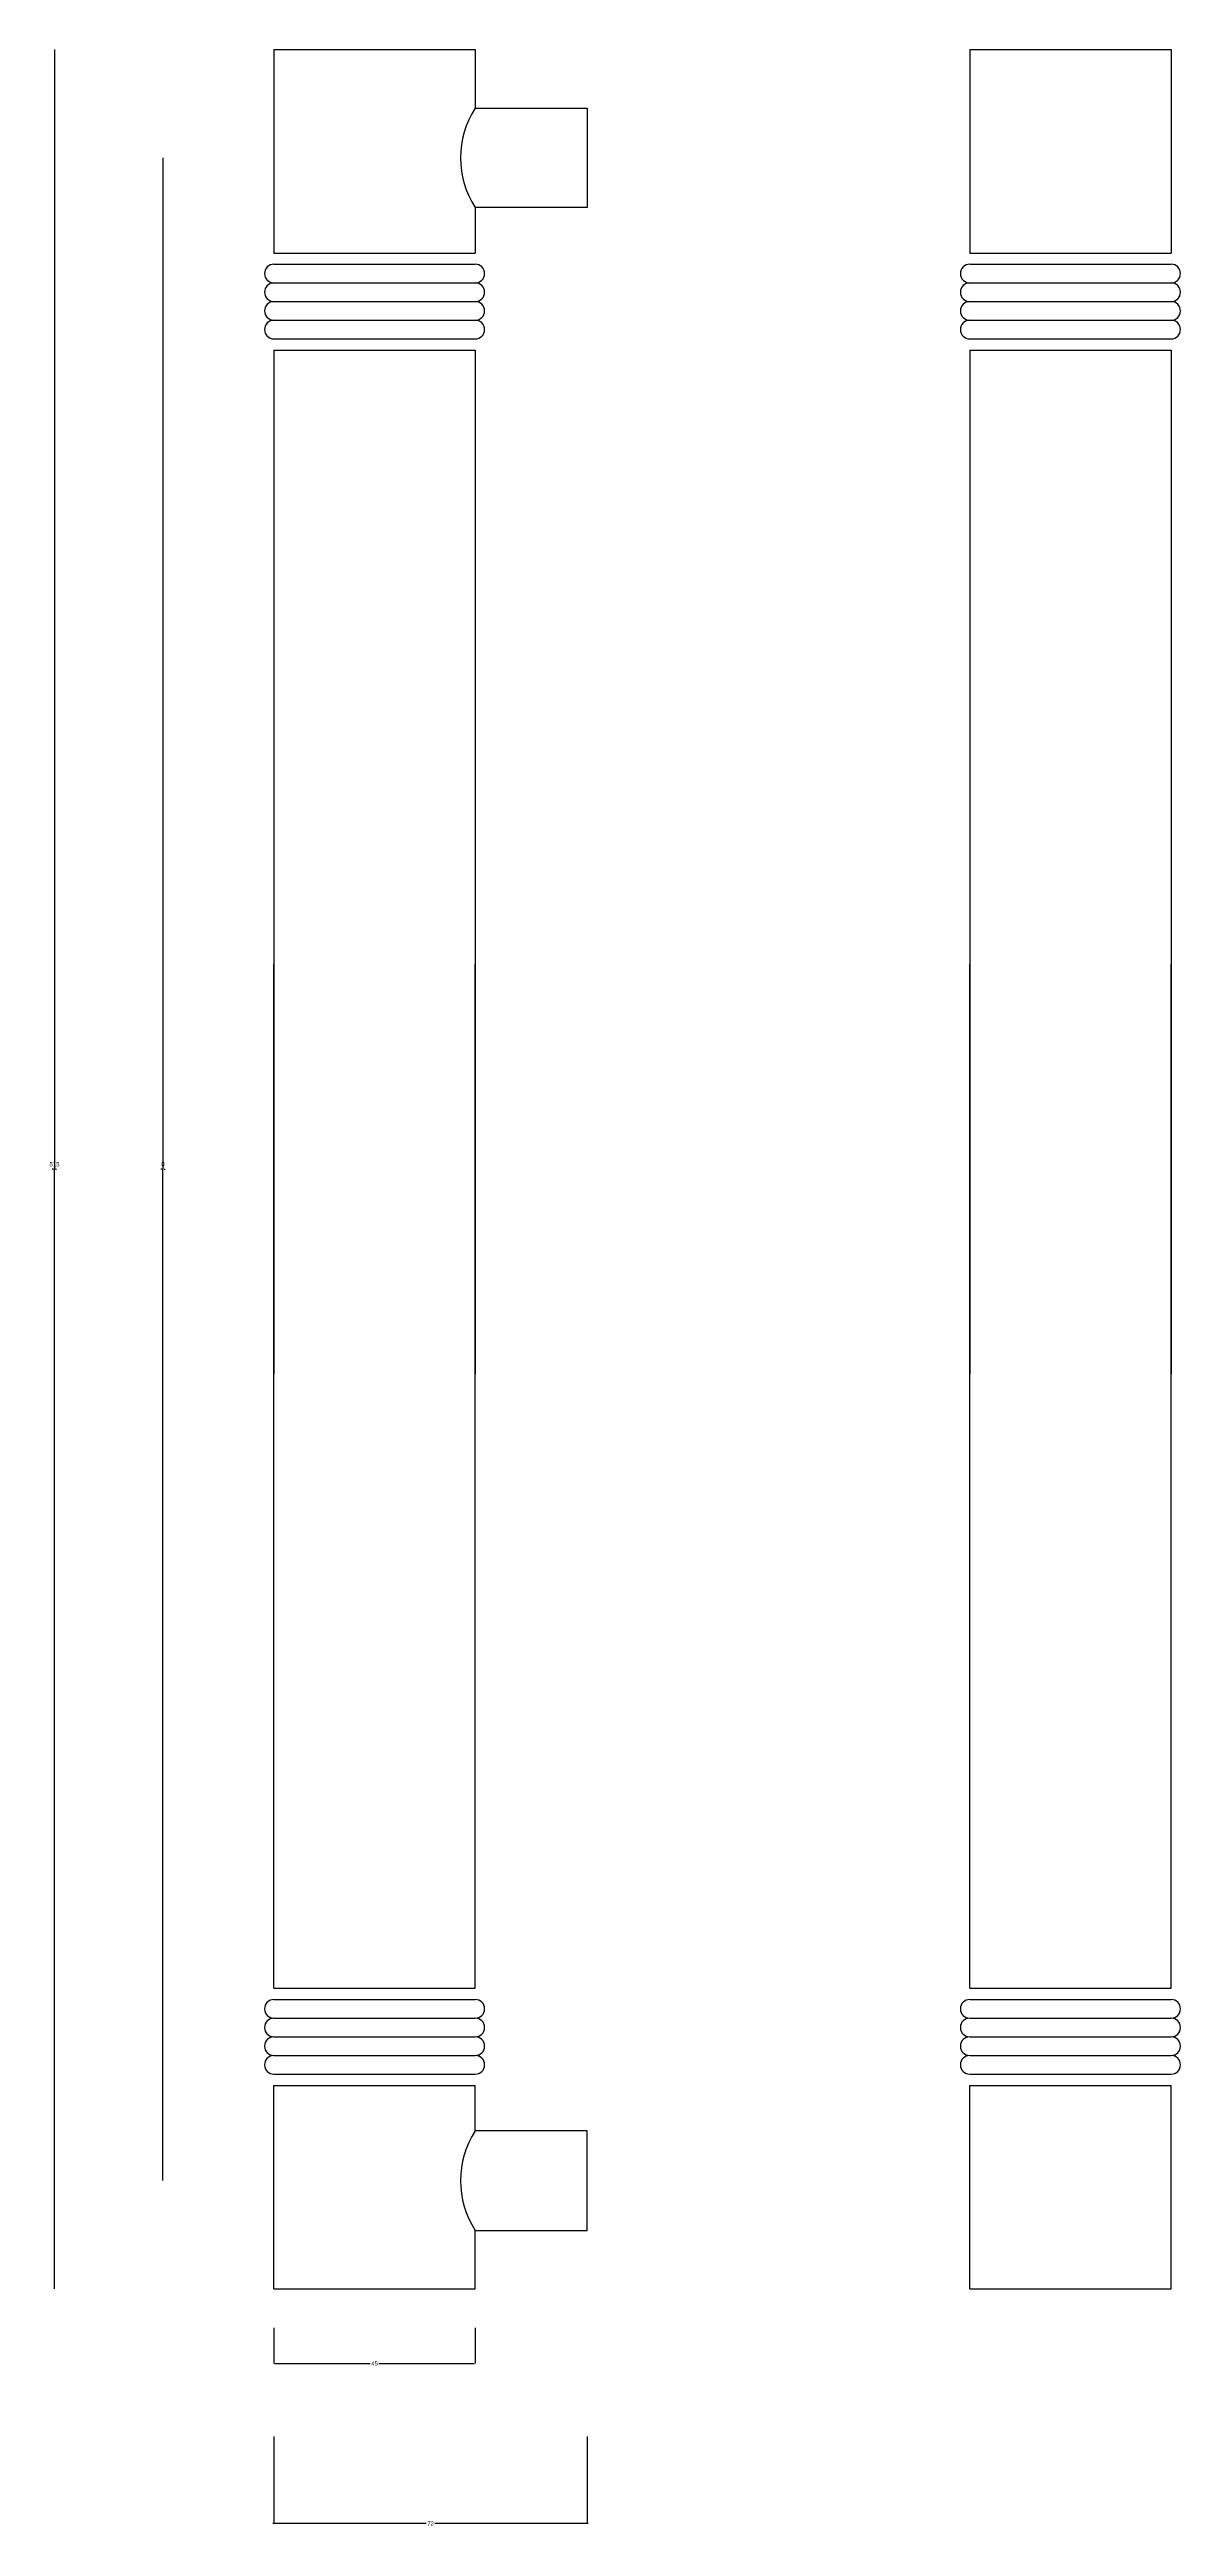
# Model space of a CAD drawing. Header units: metres. Extents: x 1026 to 1286, y 236 to 805.
import ezdxf

# ---------------------------------------------------------------- set-up
doc = ezdxf.new("R2010")
doc.units = ezdxf.units.M
for name, color, linetype in [('3', 3, 'Continuous'), ('7', 7, 'Continuous'), ('DIM', 3, 'Continuous')]:
    doc.layers.add(name, color=color, linetype=linetype)
doc.dimstyles.get("Standard").update_dxf_attribs({"dimtxt": 2.5, "dimasz": 2.5, "dimexe": 1.25, "dimexo": 0.625, "dimtad": 1, "dimcen": 2.5, "dimazin": 3, "dimtfac": 1, "dimtmove": 0, "dimatfit": 3})

# ---------------------------------------------------------------- blocks, each defined once
blk = doc.blocks.new('*D1')
for p, q in [((1027.32, 805.05), (1027.32, 547.91)), ((1027.07, 547.91), (1026.82, 547.91)), ((1027.32, 290.76), (1027.32, 547.91)), ((1027.32, 547.91), (1027.32, 547.91)), ((1027.57, 547.91), (1027.82, 547.91))]:
    blk.add_line(p, q)
at = {"layer": 'Defpoints'}
for p in [(1027.32, 805.05), (1027.32, 547.91), (1027.32, 290.76)]:
    blk.add_point(p, dxfattribs=at)
at = {"layer": 'DIM', "insert": (1027.32, 549.035), "char_height": 1, "attachment_point": 5}
blk.add_mtext('515', dxfattribs=at)
blk = doc.blocks.new('*D2')
for p, q in [((1052.26, 780.19), (1052.26, 547.91)), ((1052.01, 547.91), (1051.76, 547.91)), ((1052.26, 315.62), (1052.26, 547.91)), ((1052.26, 547.91), (1052.26, 547.91)), ((1052.51, 547.91), (1052.76, 547.91))]:
    blk.add_line(p, q)
at = {"layer": 'Defpoints'}
for p in [(1052.26, 780.19), (1052.26, 547.91), (1052.26, 315.62)]:
    blk.add_point(p, dxfattribs=at)
at = {"layer": 'DIM', "insert": (1052.26, 549.035), "char_height": 1, "attachment_point": 5}
blk.add_mtext('0', dxfattribs=at)
blk = doc.blocks.new('*D3')
for p, q in [((1077.74, 281.78), (1077.74, 273.6)), ((1124.02, 281.78), (1124.02, 273.6)), ((1077.99, 273.6), (1099.88, 273.6)), ((1101.88, 273.6), (1123.77, 273.6))]:
    blk.add_line(p, q)
at = {"layer": 'Defpoints'}
for p in [(1077.74, 281.78), (1124.02, 281.78), (1077.74, 273.6)]:
    blk.add_point(p, dxfattribs=at)
at = {"layer": 'DIM', "insert": (1100.88, 273.6), "char_height": 1, "attachment_point": 5}
blk.add_mtext('45', dxfattribs=at)
blk = doc.blocks.new('*D4')
for p, q in [((1077.74, 256.83), (1077.74, 236.85)), ((1149.74, 256.83), (1149.74, 236.85)), ((1112.74, 236.85), (1077.49, 236.85)), ((1149.99, 236.85), (1114.74, 236.85))]:
    blk.add_line(p, q)
at = {"layer": 'Defpoints'}
for p in [(1077.74, 256.83), (1149.74, 256.83), (1149.74, 236.85)]:
    blk.add_point(p, dxfattribs=at)
at = {"layer": 'DIM', "insert": (1113.74, 236.85), "char_height": 1, "attachment_point": 5}
blk.add_mtext('72', dxfattribs=at)

msp = doc.modelspace()

# ---------------------------------------------------------------- linework, layer by layer
at = {"layer": '3'}
for p, q in [((1077.74, 758.31), (1124.02, 758.31)), ((1237.63, 758.31), (1283.92, 758.31)), ((1077.74, 755.74), (1124.02, 755.74)), ((1077.74, 751.45), (1124.02, 751.45)), ((1237.63, 755.74), (1283.92, 755.74)), ((1237.63, 751.45), (1283.92, 751.45)), ((1077.74, 747.17), (1124.02, 747.17)), ((1237.63, 747.17), (1283.92, 747.17)), ((1077.74, 742.88), (1124.02, 742.88)), ((1237.63, 742.88), (1283.92, 742.88)), ((1077.74, 738.6), (1124.02, 738.6)), ((1077.74, 736.03), (1124.02, 736.03)), ((1237.63, 738.6), (1283.92, 738.6)), ((1237.63, 736.03), (1283.92, 736.03)), ((1077.74, 359.79), (1124.02, 359.79)), ((1237.63, 359.79), (1283.92, 359.79)), ((1077.74, 357.21), (1124.02, 357.21)), ((1077.74, 352.93), (1124.02, 352.93)), ((1237.63, 357.21), (1283.92, 357.21)), ((1237.63, 352.93), (1283.92, 352.93)), ((1077.74, 348.64), (1124.02, 348.64)), ((1237.63, 348.64), (1283.92, 348.64)), ((1077.74, 344.36), (1124.02, 344.36)), ((1237.63, 344.36), (1283.92, 344.36)), ((1077.74, 340.07), (1124.02, 340.07)), ((1077.74, 337.5), (1124.02, 337.5)), ((1237.63, 340.07), (1283.92, 340.07)), ((1237.63, 337.5), (1283.92, 337.5))]:
    msp.add_line(p, q, dxfattribs=at)
at = {"layer": '7'}
for p, q in [((1077.74, 805.05), (1077.74, 758.31)), ((1077.74, 805.05), (1124.02, 805.05)), ((1124.02, 805.05), (1124.02, 791.62)), ((1237.63, 805.05), (1237.63, 758.31)), ((1237.63, 805.05), (1283.92, 805.05)), ((1283.92, 805.05), (1283.92, 758.31)), ((1124.02, 791.62), (1149.74, 791.62)), ((1149.74, 791.62), (1149.74, 768.76)), ((1149.74, 768.76), (1124.02, 768.76)), ((1124.02, 768.76), (1124.02, 758.31)), ((1077.74, 736.03), (1077.74, 500.82)), ((1124.02, 736.03), (1124.02, 500.82)), ((1237.63, 736.03), (1237.63, 500.82)), ((1283.92, 736.03), (1283.92, 500.82)), ((1077.74, 359.79), (1077.74, 594.99)), ((1124.02, 359.79), (1124.02, 594.99)), ((1237.63, 359.79), (1237.63, 594.99)), ((1283.92, 359.79), (1283.92, 594.99)), ((1077.74, 290.76), (1077.74, 337.5)), ((1124.02, 327.05), (1124.02, 337.5)), ((1237.63, 290.76), (1237.63, 337.5)), ((1283.92, 290.76), (1283.92, 337.5)), ((1149.74, 327.05), (1124.02, 327.05)), ((1149.74, 304.19), (1149.74, 327.05)), ((1124.02, 290.76), (1124.02, 304.19)), ((1124.02, 304.19), (1149.74, 304.19)), ((1077.74, 290.76), (1124.02, 290.76)), ((1237.63, 290.76), (1283.92, 290.76))]:
    msp.add_line(p, q, dxfattribs=at)
for centre, radius, start, end in [((1141.48, 780.19), 20.87, 146.79, 213.21), ((1077.74, 753.6), 2.14, 90, 270), ((1077.74, 749.31), 2.14, 90, 270), ((1124.02, 753.6), 2.14, 270, 90), ((1124.02, 749.31), 2.14, 270, 90), ((1237.63, 753.6), 2.14, 90, 270), ((1237.63, 749.31), 2.14, 90, 270), ((1283.92, 753.6), 2.14, 270, 90), ((1283.92, 749.31), 2.14, 270, 90), ((1077.74, 745.03), 2.14, 90, 270), ((1124.02, 745.03), 2.14, 270, 90), ((1237.63, 745.03), 2.14, 90, 270), ((1283.92, 745.03), 2.14, 270, 90), ((1077.74, 740.74), 2.14, 90, 270), ((1124.02, 740.74), 2.14, 270, 90), ((1237.63, 740.74), 2.14, 90, 270), ((1283.92, 740.74), 2.14, 270, 90), ((1077.74, 355.07), 2.14, 90, 270), ((1077.74, 350.79), 2.14, 90, 270), ((1124.02, 355.07), 2.14, 270, 90), ((1124.02, 350.79), 2.14, 270, 90), ((1237.63, 355.07), 2.14, 90, 270), ((1237.63, 350.79), 2.14, 90, 270), ((1283.92, 355.07), 2.14, 270, 90), ((1283.92, 350.79), 2.14, 270, 90), ((1077.74, 346.5), 2.14, 90, 270), ((1124.02, 346.5), 2.14, 270, 90), ((1237.63, 346.5), 2.14, 90, 270), ((1283.92, 346.5), 2.14, 270, 90), ((1077.74, 342.21), 2.14, 90, 270), ((1124.02, 342.21), 2.14, 270, 90), ((1237.63, 342.21), 2.14, 90, 270), ((1283.92, 342.21), 2.14, 270, 90), ((1141.48, 315.62), 20.87, 146.79, 213.21)]:
    msp.add_arc(centre, radius, start, end, dxfattribs=at)

# ---------------------------------------------------------------- dimensions: what is measured, and where the dimension line sits
at = {"layer": 'DIM'}
for base, p1, p2, text, picture, middle in [((1027.32, 547.91), (1027.32, 805.05), (1027.32, 290.76), '515', '*D1', (1027.32, 549.035)), ((1077.74, 273.6), (1077.74, 281.78), (1124.02, 281.78), '45', '*D3', (1100.88, 273.6))]:
    dim = msp.add_linear_dim(base=base, p1=p1, p2=p2, text=text, dimstyle='Standard', dxfattribs=at)
    dim.commit()
    dim.dimension.update_dxf_attribs({"geometry": picture, "text_midpoint": middle})
for base, p1, p2, picture, middle in [((1052.26, 547.91), (1052.26, 780.19), (1052.26, 315.62), '*D2', (1052.26, 549.035)), ((1149.74, 236.85), (1149.74, 256.83), (1077.74, 256.83), '*D4', (1113.74, 236.85))]:
    dim = msp.add_linear_dim(base=base, p1=p1, p2=p2, dimstyle='Standard', dxfattribs=at)
    dim.commit()
    dim.dimension.update_dxf_attribs({"geometry": picture, "text_midpoint": middle})

doc.saveas('drawing.dxf')
